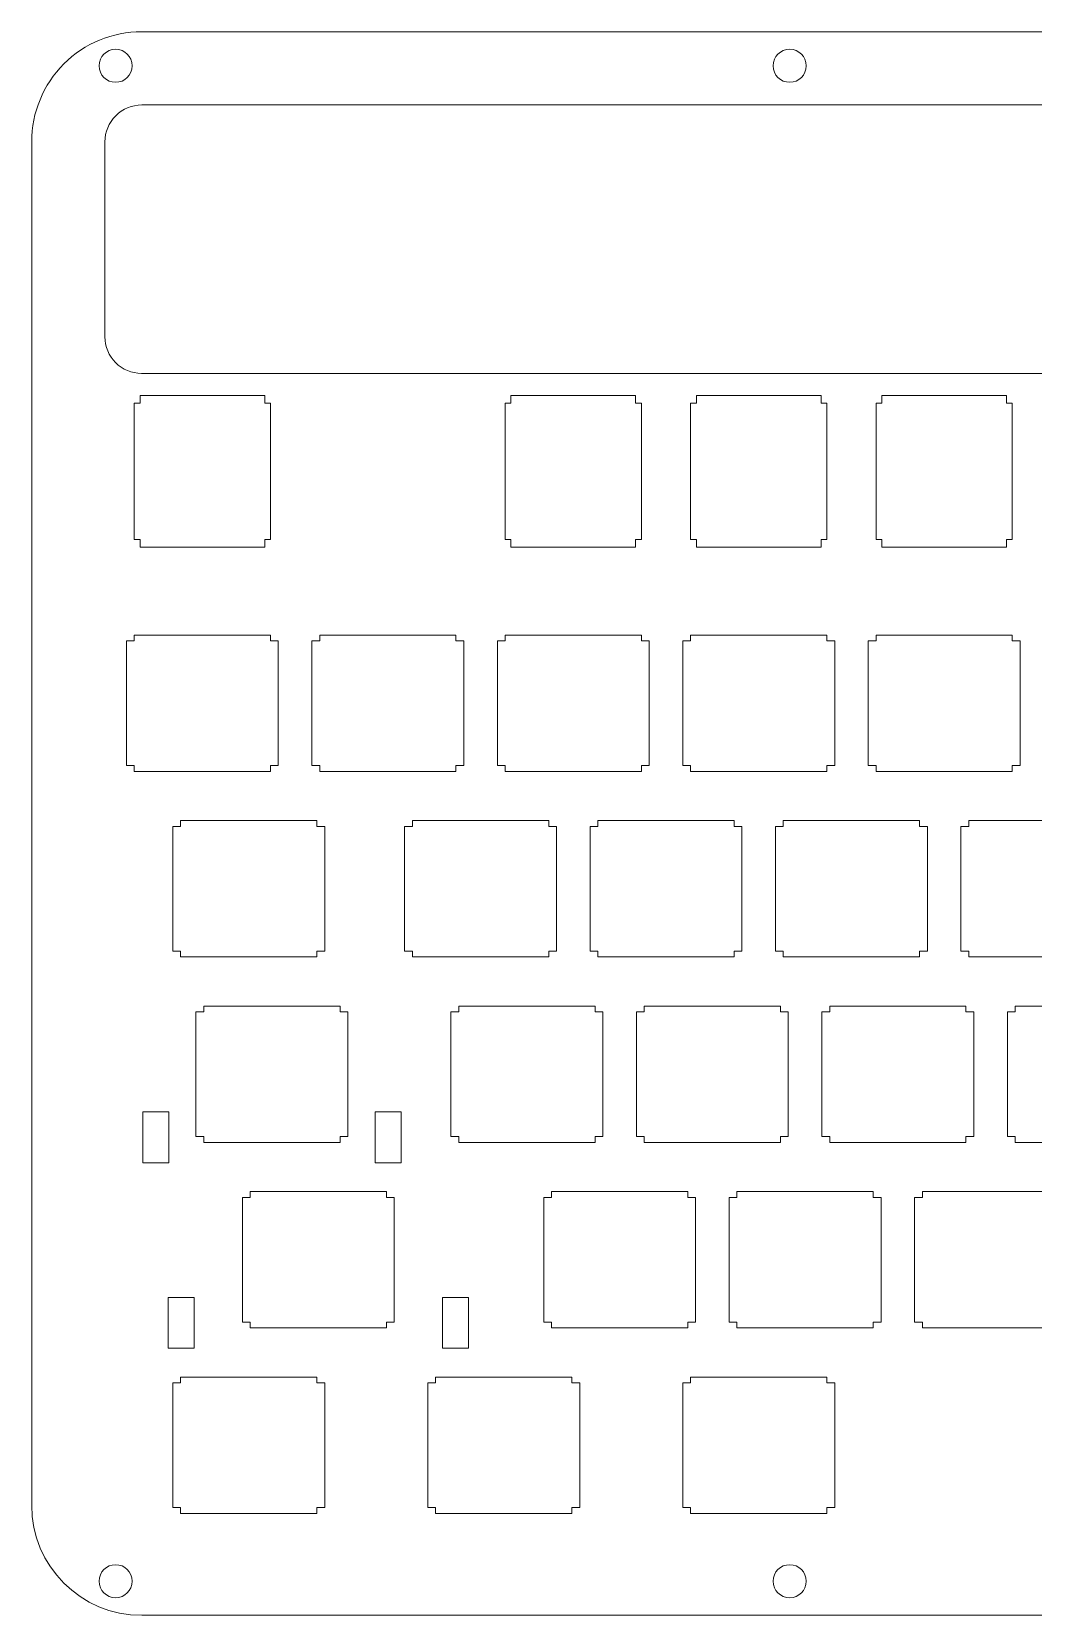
# Model space of a CAD drawing. Header units: millimetres. Extents: x -182 to 182, y -81 to 81.
# Drawn here: x -181.8 to -78.9, y -81.3 to 81.3 of the extents above; entities that cross this region are included whole.
import ezdxf

# ---------------------------------------------------------------- set-up
doc = ezdxf.new("R2010")
doc.units = ezdxf.units.MM
doc.header["$MEASUREMENT"] = 0

msp = doc.modelspace()

# ---------------------------------------------------------------- linework, layer by layer
at = {"lineweight": 9}
for points, knots in [([(-170.5275, 81.3083), (-173.5263, 81.3074), (-176.402, 80.1154), (-178.5218, 77.9943), (-180.6417, 75.8732), (-181.8322, 72.9968), (-181.8313, 69.998)], [0, 0, 0, 0, 0.5, 0.5, 0.5, 1, 1, 1, 1]), ([(-171.5099, 77.8083), (-171.5099, 78.7472), (-172.271, 79.5083), (-173.2099, 79.5083), (-174.1488, 79.5083), (-174.9099, 78.7472), (-174.9099, 77.8083), (-174.9099, 76.8694), (-174.1488, 76.1083), (-173.2099, 76.1083), (-172.271, 76.1083), (-171.5099, 76.8694), (-171.5099, 77.8083)], [0, 0, 0, 0, 0.25, 0.25, 0.25, 0.5, 0.5, 0.5, 0.75, 0.75, 0.75, 1, 1, 1, 1]), ([(-102.2633, 77.8083), (-102.2633, 78.7472), (-103.0244, 79.5083), (-103.9633, 79.5083), (-104.9021, 79.5083), (-105.6633, 78.7472), (-105.6633, 77.8083), (-105.6633, 76.8694), (-104.9022, 76.1083), (-103.9633, 76.1083), (-103.0244, 76.1083), (-102.2633, 76.8694), (-102.2633, 77.8083)], [0, 0, 0, 0, 0.25, 0.25, 0.25, 0.5, 0.5, 0.5, 0.75, 0.75, 0.75, 1, 1, 1, 1]), ([(-170.5277, 73.7833), (-171.5308, 73.7824), (-172.4924, 73.383), (-173.201, 72.6731), (-173.9097, 71.9632), (-174.3073, 71.0009), (-174.3063, 69.9978)], [0, 0, 0, 0, 0.5, 0.5, 0.5, 1, 1, 1, 1]), ([(-174.3063, 49.9741), (-174.3063, 48.9795), (-173.9113, 48.0257), (-173.208, 47.3224), (-172.5047, 46.6192), (-171.5509, 46.2241), (-170.5563, 46.2241)], [0, 0, 0, 0, 0.5, 0.5, 0.5, 1, 1, 1, 1]), ([(-171.5099, -77.8083), (-171.5099, -76.8694), (-172.271, -76.1083), (-173.2099, -76.1083), (-174.1488, -76.1083), (-174.9099, -76.8694), (-174.9099, -77.8083), (-174.9099, -78.7472), (-174.1488, -79.5083), (-173.2099, -79.5083), (-172.271, -79.5083), (-171.5099, -78.7472), (-171.5099, -77.8083)], [0, 0, 0, 0, 0.25, 0.25, 0.25, 0.5, 0.5, 0.5, 0.75, 0.75, 0.75, 1, 1, 1, 1]), ([(-102.2633, -77.8083), (-102.2633, -76.8694), (-103.0244, -76.1083), (-103.9633, -76.1083), (-104.9021, -76.1083), (-105.6633, -76.8694), (-105.6633, -77.8083), (-105.6633, -78.7472), (-104.9022, -79.5083), (-103.9633, -79.5083), (-103.0244, -79.5083), (-102.2633, -78.7472), (-102.2633, -77.8083)], [0, 0, 0, 0, 0.25, 0.25, 0.25, 0.5, 0.5, 0.5, 0.75, 0.75, 0.75, 1, 1, 1, 1])]:
    msp.add_open_spline(points, degree=3, knots=knots, dxfattribs=at)
for points in [[(-170.5275, 81.3083), (-170.5275, 81.3083), (-8.5936, 81.3083), (-8.5936, 81.3083)], [(-8.5936, 73.7833), (-8.5936, 73.7833), (-170.5277, 73.7833), (-170.5277, 73.7833)], [(-181.8313, -70.0044), (-181.8313, -70.0044), (-181.8313, 69.998), (-181.8313, 69.998)], [(-174.3063, 69.9978), (-174.3063, 69.9978), (-174.3063, 49.9741), (-174.3063, 49.9741)], [(-170.5563, 46.2241), (-170.5563, 46.2241), (170.5563, 46.2241), (170.5563, 46.2241)], [(-181.8313, -70.0044), (-181.8296, -76.2466), (-176.7697, -81.3065), (-170.5275, -81.3083)], [(170.5275, -81.3083), (170.5275, -81.3083), (-170.5275, -81.3083), (-170.5275, -81.3083)]]:
    msp.add_open_spline(points, degree=3, dxfattribs=at)
at = {"lineweight": 0}
for points, knots in [([(-170.6937, 43.9623), (-170.6937, 43.9623), (-170.6937, 43.1623), (-170.6937, 43.1623), (-170.6937, 43.1623), (-171.2937, 43.1623), (-171.2937, 43.1623), (-171.2937, 43.1623), (-171.2937, 29.1623), (-171.2937, 29.1623), (-171.2937, 29.1623), (-170.6937, 29.1623), (-170.6937, 29.1623), (-170.6937, 29.1623), (-170.6937, 28.3623), (-170.6937, 28.3623), (-170.6937, 28.3623), (-157.8937, 28.3623), (-157.8937, 28.3623), (-157.8937, 28.3623), (-157.8937, 29.1623), (-157.8937, 29.1623), (-157.8937, 29.1623), (-157.2937, 29.1623), (-157.2937, 29.1623), (-157.2937, 29.1623), (-157.2937, 43.1623), (-157.2937, 43.1623), (-157.2937, 43.1623), (-157.8937, 43.1623), (-157.8937, 43.1623), (-157.8937, 43.1623), (-157.8937, 43.9623), (-157.8937, 43.9623), (-157.8937, 43.9623), (-170.6937, 43.9623), (-170.6937, 43.9623)], [0, 0, 0, 0, 0.08333333, 0.08333333, 0.08333333, 0.16666667, 0.16666667, 0.16666667, 0.25, 0.25, 0.25, 0.33333333, 0.33333333, 0.33333333, 0.41666667, 0.41666667, 0.41666667, 0.5, 0.5, 0.5, 0.58333333, 0.58333333, 0.58333333, 0.66666667, 0.66666667, 0.66666667, 0.75, 0.75, 0.75, 0.83333333, 0.83333333, 0.83333333, 0.91666667, 0.91666667, 0.91666667, 1, 1, 1, 1]), ([(-132.5937, 43.9623), (-132.5937, 43.9623), (-132.5937, 43.1623), (-132.5937, 43.1623), (-132.5937, 43.1623), (-133.1937, 43.1623), (-133.1937, 43.1623), (-133.1937, 43.1623), (-133.1937, 29.1623), (-133.1937, 29.1623), (-133.1937, 29.1623), (-132.5937, 29.1623), (-132.5937, 29.1623), (-132.5937, 29.1623), (-132.5937, 28.3623), (-132.5937, 28.3623), (-132.5937, 28.3623), (-119.7937, 28.3623), (-119.7937, 28.3623), (-119.7937, 28.3623), (-119.7937, 29.1623), (-119.7937, 29.1623), (-119.7937, 29.1623), (-119.1937, 29.1623), (-119.1937, 29.1623), (-119.1937, 29.1623), (-119.1937, 43.1623), (-119.1937, 43.1623), (-119.1937, 43.1623), (-119.7937, 43.1623), (-119.7937, 43.1623), (-119.7937, 43.1623), (-119.7937, 43.9623), (-119.7937, 43.9623), (-119.7937, 43.9623), (-132.5937, 43.9623), (-132.5937, 43.9623)], [0, 0, 0, 0, 0.08333333, 0.08333333, 0.08333333, 0.16666667, 0.16666667, 0.16666667, 0.25, 0.25, 0.25, 0.33333333, 0.33333333, 0.33333333, 0.41666667, 0.41666667, 0.41666667, 0.5, 0.5, 0.5, 0.58333333, 0.58333333, 0.58333333, 0.66666667, 0.66666667, 0.66666667, 0.75, 0.75, 0.75, 0.83333333, 0.83333333, 0.83333333, 0.91666667, 0.91666667, 0.91666667, 1, 1, 1, 1]), ([(-113.5447, 43.9623), (-113.5447, 43.9623), (-113.5447, 43.1623), (-113.5447, 43.1623), (-113.5447, 43.1623), (-114.1437, 43.1623), (-114.1437, 43.1623), (-114.1437, 43.1623), (-114.1437, 29.1623), (-114.1437, 29.1623), (-114.1437, 29.1623), (-113.5447, 29.1623), (-113.5447, 29.1623), (-113.5447, 29.1623), (-113.5447, 28.3623), (-113.5447, 28.3623), (-113.5447, 28.3623), (-100.7437, 28.3623), (-100.7437, 28.3623), (-100.7437, 28.3623), (-100.7437, 29.1623), (-100.7437, 29.1623), (-100.7437, 29.1623), (-100.1437, 29.1623), (-100.1437, 29.1623), (-100.1437, 29.1623), (-100.1437, 43.1623), (-100.1437, 43.1623), (-100.1437, 43.1623), (-100.7437, 43.1623), (-100.7437, 43.1623), (-100.7437, 43.1623), (-100.7437, 43.9623), (-100.7437, 43.9623), (-100.7437, 43.9623), (-113.5447, 43.9623), (-113.5447, 43.9623)], [0, 0, 0, 0, 0.08333333, 0.08333333, 0.08333333, 0.16666667, 0.16666667, 0.16666667, 0.25, 0.25, 0.25, 0.33333333, 0.33333333, 0.33333333, 0.41666667, 0.41666667, 0.41666667, 0.5, 0.5, 0.5, 0.58333333, 0.58333333, 0.58333333, 0.66666667, 0.66666667, 0.66666667, 0.75, 0.75, 0.75, 0.83333333, 0.83333333, 0.83333333, 0.91666667, 0.91666667, 0.91666667, 1, 1, 1, 1]), ([(-94.4947, 43.9623), (-94.4947, 43.9623), (-94.4947, 43.1623), (-94.4947, 43.1623), (-94.4947, 43.1623), (-95.0937, 43.1623), (-95.0937, 43.1623), (-95.0937, 43.1623), (-95.0937, 29.1623), (-95.0937, 29.1623), (-95.0937, 29.1623), (-94.4947, 29.1623), (-94.4947, 29.1623), (-94.4947, 29.1623), (-94.4947, 28.3623), (-94.4947, 28.3623), (-94.4947, 28.3623), (-81.6937, 28.3623), (-81.6937, 28.3623), (-81.6937, 28.3623), (-81.6937, 29.1623), (-81.6937, 29.1623), (-81.6937, 29.1623), (-81.0937, 29.1623), (-81.0937, 29.1623), (-81.0937, 29.1623), (-81.0937, 43.1623), (-81.0937, 43.1623), (-81.0937, 43.1623), (-81.6937, 43.1623), (-81.6937, 43.1623), (-81.6937, 43.1623), (-81.6937, 43.9623), (-81.6937, 43.9623), (-81.6937, 43.9623), (-94.4947, 43.9623), (-94.4947, 43.9623)], [0, 0, 0, 0, 0.08333333, 0.08333333, 0.08333333, 0.16666667, 0.16666667, 0.16666667, 0.25, 0.25, 0.25, 0.33333333, 0.33333333, 0.33333333, 0.41666667, 0.41666667, 0.41666667, 0.5, 0.5, 0.5, 0.58333333, 0.58333333, 0.58333333, 0.66666667, 0.66666667, 0.66666667, 0.75, 0.75, 0.75, 0.83333333, 0.83333333, 0.83333333, 0.91666667, 0.91666667, 0.91666667, 1, 1, 1, 1]), ([(-171.2937, 19.3493), (-171.2937, 19.3493), (-171.2937, 18.7493), (-171.2937, 18.7493), (-171.2937, 18.7493), (-172.0937, 18.7493), (-172.0937, 18.7493), (-172.0937, 18.7493), (-172.0937, 5.9493), (-172.0937, 5.9493), (-172.0937, 5.9493), (-171.2937, 5.9493), (-171.2937, 5.9493), (-171.2937, 5.9493), (-171.2937, 5.3493), (-171.2937, 5.3493), (-171.2937, 5.3493), (-157.2937, 5.3493), (-157.2937, 5.3493), (-157.2937, 5.3493), (-157.2937, 5.9493), (-157.2937, 5.9493), (-157.2937, 5.9493), (-156.4937, 5.9493), (-156.4937, 5.9493), (-156.4937, 5.9493), (-156.4937, 18.7493), (-156.4937, 18.7493), (-156.4937, 18.7493), (-157.2937, 18.7493), (-157.2937, 18.7493), (-157.2937, 18.7493), (-157.2937, 19.3493), (-157.2937, 19.3493), (-157.2937, 19.3493), (-171.2937, 19.3493), (-171.2937, 19.3493)], [0, 0, 0, 0, 0.08333333, 0.08333333, 0.08333333, 0.16666667, 0.16666667, 0.16666667, 0.25, 0.25, 0.25, 0.33333333, 0.33333333, 0.33333333, 0.41666667, 0.41666667, 0.41666667, 0.5, 0.5, 0.5, 0.58333333, 0.58333333, 0.58333333, 0.66666667, 0.66666667, 0.66666667, 0.75, 0.75, 0.75, 0.83333333, 0.83333333, 0.83333333, 0.91666667, 0.91666667, 0.91666667, 1, 1, 1, 1]), ([(-152.2437, 19.3493), (-152.2437, 19.3493), (-152.2437, 18.7493), (-152.2437, 18.7493), (-152.2437, 18.7493), (-153.0437, 18.7493), (-153.0437, 18.7493), (-153.0437, 18.7493), (-153.0437, 5.9493), (-153.0437, 5.9493), (-153.0437, 5.9493), (-152.2437, 5.9493), (-152.2437, 5.9493), (-152.2437, 5.9493), (-152.2437, 5.3493), (-152.2437, 5.3493), (-152.2437, 5.3493), (-138.2437, 5.3493), (-138.2437, 5.3493), (-138.2437, 5.3493), (-138.2437, 5.9493), (-138.2437, 5.9493), (-138.2437, 5.9493), (-137.4437, 5.9493), (-137.4437, 5.9493), (-137.4437, 5.9493), (-137.4437, 18.7493), (-137.4437, 18.7493), (-137.4437, 18.7493), (-138.2437, 18.7493), (-138.2437, 18.7493), (-138.2437, 18.7493), (-138.2437, 19.3493), (-138.2437, 19.3493), (-138.2437, 19.3493), (-152.2437, 19.3493), (-152.2437, 19.3493)], [0, 0, 0, 0, 0.08333333, 0.08333333, 0.08333333, 0.16666667, 0.16666667, 0.16666667, 0.25, 0.25, 0.25, 0.33333333, 0.33333333, 0.33333333, 0.41666667, 0.41666667, 0.41666667, 0.5, 0.5, 0.5, 0.58333333, 0.58333333, 0.58333333, 0.66666667, 0.66666667, 0.66666667, 0.75, 0.75, 0.75, 0.83333333, 0.83333333, 0.83333333, 0.91666667, 0.91666667, 0.91666667, 1, 1, 1, 1]), ([(-133.1937, 19.3493), (-133.1937, 19.3493), (-133.1937, 18.7493), (-133.1937, 18.7493), (-133.1937, 18.7493), (-133.9937, 18.7493), (-133.9937, 18.7493), (-133.9937, 18.7493), (-133.9937, 5.9493), (-133.9937, 5.9493), (-133.9937, 5.9493), (-133.1937, 5.9493), (-133.1937, 5.9493), (-133.1937, 5.9493), (-133.1937, 5.3493), (-133.1937, 5.3493), (-133.1937, 5.3493), (-119.1937, 5.3493), (-119.1937, 5.3493), (-119.1937, 5.3493), (-119.1937, 5.9493), (-119.1937, 5.9493), (-119.1937, 5.9493), (-118.3937, 5.9493), (-118.3937, 5.9493), (-118.3937, 5.9493), (-118.3937, 18.7493), (-118.3937, 18.7493), (-118.3937, 18.7493), (-119.1937, 18.7493), (-119.1937, 18.7493), (-119.1937, 18.7493), (-119.1937, 19.3493), (-119.1937, 19.3493), (-119.1937, 19.3493), (-133.1937, 19.3493), (-133.1937, 19.3493)], [0, 0, 0, 0, 0.08333333, 0.08333333, 0.08333333, 0.16666667, 0.16666667, 0.16666667, 0.25, 0.25, 0.25, 0.33333333, 0.33333333, 0.33333333, 0.41666667, 0.41666667, 0.41666667, 0.5, 0.5, 0.5, 0.58333333, 0.58333333, 0.58333333, 0.66666667, 0.66666667, 0.66666667, 0.75, 0.75, 0.75, 0.83333333, 0.83333333, 0.83333333, 0.91666667, 0.91666667, 0.91666667, 1, 1, 1, 1]), ([(-114.1437, 19.3493), (-114.1437, 19.3493), (-114.1437, 18.7493), (-114.1437, 18.7493), (-114.1437, 18.7493), (-114.9437, 18.7493), (-114.9437, 18.7493), (-114.9437, 18.7493), (-114.9437, 5.9493), (-114.9437, 5.9493), (-114.9437, 5.9493), (-114.1437, 5.9493), (-114.1437, 5.9493), (-114.1437, 5.9493), (-114.1437, 5.3493), (-114.1437, 5.3493), (-114.1437, 5.3493), (-100.1437, 5.3493), (-100.1437, 5.3493), (-100.1437, 5.3493), (-100.1437, 5.9493), (-100.1437, 5.9493), (-100.1437, 5.9493), (-99.3437, 5.9493), (-99.3437, 5.9493), (-99.3437, 5.9493), (-99.3437, 18.7493), (-99.3437, 18.7493), (-99.3437, 18.7493), (-100.1437, 18.7493), (-100.1437, 18.7493), (-100.1437, 18.7493), (-100.1437, 19.3493), (-100.1437, 19.3493), (-100.1437, 19.3493), (-114.1437, 19.3493), (-114.1437, 19.3493)], [0, 0, 0, 0, 0.08333333, 0.08333333, 0.08333333, 0.16666667, 0.16666667, 0.16666667, 0.25, 0.25, 0.25, 0.33333333, 0.33333333, 0.33333333, 0.41666667, 0.41666667, 0.41666667, 0.5, 0.5, 0.5, 0.58333333, 0.58333333, 0.58333333, 0.66666667, 0.66666667, 0.66666667, 0.75, 0.75, 0.75, 0.83333333, 0.83333333, 0.83333333, 0.91666667, 0.91666667, 0.91666667, 1, 1, 1, 1]), ([(-95.0937, 19.3493), (-95.0937, 19.3493), (-95.0937, 18.7493), (-95.0937, 18.7493), (-95.0937, 18.7493), (-95.8937, 18.7493), (-95.8937, 18.7493), (-95.8937, 18.7493), (-95.8937, 5.9493), (-95.8937, 5.9493), (-95.8937, 5.9493), (-95.0937, 5.9493), (-95.0937, 5.9493), (-95.0937, 5.9493), (-95.0937, 5.3493), (-95.0937, 5.3493), (-95.0937, 5.3493), (-81.0937, 5.3493), (-81.0937, 5.3493), (-81.0937, 5.3493), (-81.0937, 5.9493), (-81.0937, 5.9493), (-81.0937, 5.9493), (-80.2947, 5.9493), (-80.2947, 5.9493), (-80.2947, 5.9493), (-80.2947, 18.7493), (-80.2947, 18.7493), (-80.2947, 18.7493), (-81.0937, 18.7493), (-81.0937, 18.7493), (-81.0937, 18.7493), (-81.0937, 19.3493), (-81.0937, 19.3493), (-81.0937, 19.3493), (-95.0937, 19.3493), (-95.0937, 19.3493)], [0, 0, 0, 0, 0.08333333, 0.08333333, 0.08333333, 0.16666667, 0.16666667, 0.16666667, 0.25, 0.25, 0.25, 0.33333333, 0.33333333, 0.33333333, 0.41666667, 0.41666667, 0.41666667, 0.5, 0.5, 0.5, 0.58333333, 0.58333333, 0.58333333, 0.66666667, 0.66666667, 0.66666667, 0.75, 0.75, 0.75, 0.83333333, 0.83333333, 0.83333333, 0.91666667, 0.91666667, 0.91666667, 1, 1, 1, 1]), ([(-166.5317, 0.2993), (-166.5317, 0.2993), (-166.5317, -0.3007), (-166.5317, -0.3007), (-166.5317, -0.3007), (-167.3317, -0.3007), (-167.3317, -0.3007), (-167.3317, -0.3007), (-167.3317, -13.1007), (-167.3317, -13.1007), (-167.3317, -13.1007), (-166.5317, -13.1007), (-166.5317, -13.1007), (-166.5317, -13.1007), (-166.5317, -13.7007), (-166.5317, -13.7007), (-166.5317, -13.7007), (-152.5317, -13.7007), (-152.5317, -13.7007), (-152.5317, -13.7007), (-152.5317, -13.1007), (-152.5317, -13.1007), (-152.5317, -13.1007), (-151.7317, -13.1007), (-151.7317, -13.1007), (-151.7317, -13.1007), (-151.7317, -0.3007), (-151.7317, -0.3007), (-151.7317, -0.3007), (-152.5317, -0.3007), (-152.5317, -0.3007), (-152.5317, -0.3007), (-152.5317, 0.2993), (-152.5317, 0.2993), (-152.5317, 0.2993), (-166.5317, 0.2993), (-166.5317, 0.2993)], [0, 0, 0, 0, 0.08333333, 0.08333333, 0.08333333, 0.16666667, 0.16666667, 0.16666667, 0.25, 0.25, 0.25, 0.33333333, 0.33333333, 0.33333333, 0.41666667, 0.41666667, 0.41666667, 0.5, 0.5, 0.5, 0.58333333, 0.58333333, 0.58333333, 0.66666667, 0.66666667, 0.66666667, 0.75, 0.75, 0.75, 0.83333333, 0.83333333, 0.83333333, 0.91666667, 0.91666667, 0.91666667, 1, 1, 1, 1]), ([(-142.7187, 0.2993), (-142.7187, 0.2993), (-142.7187, -0.3007), (-142.7187, -0.3007), (-142.7187, -0.3007), (-143.5187, -0.3007), (-143.5187, -0.3007), (-143.5187, -0.3007), (-143.5187, -13.1007), (-143.5187, -13.1007), (-143.5187, -13.1007), (-142.7187, -13.1007), (-142.7187, -13.1007), (-142.7187, -13.1007), (-142.7187, -13.7007), (-142.7187, -13.7007), (-142.7187, -13.7007), (-128.7187, -13.7007), (-128.7187, -13.7007), (-128.7187, -13.7007), (-128.7187, -13.1007), (-128.7187, -13.1007), (-128.7187, -13.1007), (-127.9187, -13.1007), (-127.9187, -13.1007), (-127.9187, -13.1007), (-127.9187, -0.3007), (-127.9187, -0.3007), (-127.9187, -0.3007), (-128.7187, -0.3007), (-128.7187, -0.3007), (-128.7187, -0.3007), (-128.7187, 0.2993), (-128.7187, 0.2993), (-128.7187, 0.2993), (-142.7187, 0.2993), (-142.7187, 0.2993)], [0, 0, 0, 0, 0.08333333, 0.08333333, 0.08333333, 0.16666667, 0.16666667, 0.16666667, 0.25, 0.25, 0.25, 0.33333333, 0.33333333, 0.33333333, 0.41666667, 0.41666667, 0.41666667, 0.5, 0.5, 0.5, 0.58333333, 0.58333333, 0.58333333, 0.66666667, 0.66666667, 0.66666667, 0.75, 0.75, 0.75, 0.83333333, 0.83333333, 0.83333333, 0.91666667, 0.91666667, 0.91666667, 1, 1, 1, 1]), ([(-123.6687, 0.2993), (-123.6687, 0.2993), (-123.6687, -0.3007), (-123.6687, -0.3007), (-123.6687, -0.3007), (-124.4687, -0.3007), (-124.4687, -0.3007), (-124.4687, -0.3007), (-124.4687, -13.1007), (-124.4687, -13.1007), (-124.4687, -13.1007), (-123.6687, -13.1007), (-123.6687, -13.1007), (-123.6687, -13.1007), (-123.6687, -13.7007), (-123.6687, -13.7007), (-123.6687, -13.7007), (-109.6687, -13.7007), (-109.6687, -13.7007), (-109.6687, -13.7007), (-109.6687, -13.1007), (-109.6687, -13.1007), (-109.6687, -13.1007), (-108.8687, -13.1007), (-108.8687, -13.1007), (-108.8687, -13.1007), (-108.8687, -0.3007), (-108.8687, -0.3007), (-108.8687, -0.3007), (-109.6687, -0.3007), (-109.6687, -0.3007), (-109.6687, -0.3007), (-109.6687, 0.2993), (-109.6687, 0.2993), (-109.6687, 0.2993), (-123.6687, 0.2993), (-123.6687, 0.2993)], [0, 0, 0, 0, 0.08333333, 0.08333333, 0.08333333, 0.16666667, 0.16666667, 0.16666667, 0.25, 0.25, 0.25, 0.33333333, 0.33333333, 0.33333333, 0.41666667, 0.41666667, 0.41666667, 0.5, 0.5, 0.5, 0.58333333, 0.58333333, 0.58333333, 0.66666667, 0.66666667, 0.66666667, 0.75, 0.75, 0.75, 0.83333333, 0.83333333, 0.83333333, 0.91666667, 0.91666667, 0.91666667, 1, 1, 1, 1]), ([(-104.6187, 0.2993), (-104.6187, 0.2993), (-104.6187, -0.3007), (-104.6187, -0.3007), (-104.6187, -0.3007), (-105.4187, -0.3007), (-105.4187, -0.3007), (-105.4187, -0.3007), (-105.4187, -13.1007), (-105.4187, -13.1007), (-105.4187, -13.1007), (-104.6187, -13.1007), (-104.6187, -13.1007), (-104.6187, -13.1007), (-104.6187, -13.7007), (-104.6187, -13.7007), (-104.6187, -13.7007), (-90.6187, -13.7007), (-90.6187, -13.7007), (-90.6187, -13.7007), (-90.6187, -13.1007), (-90.6187, -13.1007), (-90.6187, -13.1007), (-89.8187, -13.1007), (-89.8187, -13.1007), (-89.8187, -13.1007), (-89.8187, -0.3007), (-89.8187, -0.3007), (-89.8187, -0.3007), (-90.6187, -0.3007), (-90.6187, -0.3007), (-90.6187, -0.3007), (-90.6187, 0.2993), (-90.6187, 0.2993), (-90.6187, 0.2993), (-104.6187, 0.2993), (-104.6187, 0.2993)], [0, 0, 0, 0, 0.08333333, 0.08333333, 0.08333333, 0.16666667, 0.16666667, 0.16666667, 0.25, 0.25, 0.25, 0.33333333, 0.33333333, 0.33333333, 0.41666667, 0.41666667, 0.41666667, 0.5, 0.5, 0.5, 0.58333333, 0.58333333, 0.58333333, 0.66666667, 0.66666667, 0.66666667, 0.75, 0.75, 0.75, 0.83333333, 0.83333333, 0.83333333, 0.91666667, 0.91666667, 0.91666667, 1, 1, 1, 1]), ([(-85.5687, 0.2993), (-85.5687, 0.2993), (-85.5687, -0.3007), (-85.5687, -0.3007), (-85.5687, -0.3007), (-86.3687, -0.3007), (-86.3687, -0.3007), (-86.3687, -0.3007), (-86.3687, -13.1007), (-86.3687, -13.1007), (-86.3687, -13.1007), (-85.5687, -13.1007), (-85.5687, -13.1007), (-85.5687, -13.1007), (-85.5687, -13.7007), (-85.5687, -13.7007), (-85.5687, -13.7007), (-71.5687, -13.7007), (-71.5687, -13.7007), (-71.5687, -13.7007), (-71.5687, -13.1007), (-71.5687, -13.1007), (-71.5687, -13.1007), (-70.7687, -13.1007), (-70.7687, -13.1007), (-70.7687, -13.1007), (-70.7687, -0.3007), (-70.7687, -0.3007), (-70.7687, -0.3007), (-71.5687, -0.3007), (-71.5687, -0.3007), (-71.5687, -0.3007), (-71.5687, 0.2993), (-71.5687, 0.2993), (-71.5687, 0.2993), (-85.5687, 0.2993), (-85.5687, 0.2993)], [0, 0, 0, 0, 0.08333333, 0.08333333, 0.08333333, 0.16666667, 0.16666667, 0.16666667, 0.25, 0.25, 0.25, 0.33333333, 0.33333333, 0.33333333, 0.41666667, 0.41666667, 0.41666667, 0.5, 0.5, 0.5, 0.58333333, 0.58333333, 0.58333333, 0.66666667, 0.66666667, 0.66666667, 0.75, 0.75, 0.75, 0.83333333, 0.83333333, 0.83333333, 0.91666667, 0.91666667, 0.91666667, 1, 1, 1, 1]), ([(-164.1507, -18.7507), (-164.1507, -18.7507), (-164.1507, -19.3507), (-164.1507, -19.3507), (-164.1507, -19.3507), (-164.9507, -19.3507), (-164.9507, -19.3507), (-164.9507, -19.3507), (-164.9507, -32.1507), (-164.9507, -32.1507), (-164.9507, -32.1507), (-164.1507, -32.1507), (-164.1507, -32.1507), (-164.1507, -32.1507), (-164.1507, -32.7507), (-164.1507, -32.7507), (-164.1507, -32.7507), (-150.1507, -32.7507), (-150.1507, -32.7507), (-150.1507, -32.7507), (-150.1507, -32.1507), (-150.1507, -32.1507), (-150.1507, -32.1507), (-149.3507, -32.1507), (-149.3507, -32.1507), (-149.3507, -32.1507), (-149.3507, -19.3507), (-149.3507, -19.3507), (-149.3507, -19.3507), (-150.1507, -19.3507), (-150.1507, -19.3507), (-150.1507, -19.3507), (-150.1507, -18.7507), (-150.1507, -18.7507), (-150.1507, -18.7507), (-164.1507, -18.7507), (-164.1507, -18.7507)], [0, 0, 0, 0, 0.08333333, 0.08333333, 0.08333333, 0.16666667, 0.16666667, 0.16666667, 0.25, 0.25, 0.25, 0.33333333, 0.33333333, 0.33333333, 0.41666667, 0.41666667, 0.41666667, 0.5, 0.5, 0.5, 0.58333333, 0.58333333, 0.58333333, 0.66666667, 0.66666667, 0.66666667, 0.75, 0.75, 0.75, 0.83333333, 0.83333333, 0.83333333, 0.91666667, 0.91666667, 0.91666667, 1, 1, 1, 1]), ([(-137.9567, -18.7507), (-137.9567, -18.7507), (-137.9567, -19.3507), (-137.9567, -19.3507), (-137.9567, -19.3507), (-138.7567, -19.3507), (-138.7567, -19.3507), (-138.7567, -19.3507), (-138.7567, -32.1507), (-138.7567, -32.1507), (-138.7567, -32.1507), (-137.9567, -32.1507), (-137.9567, -32.1507), (-137.9567, -32.1507), (-137.9567, -32.7507), (-137.9567, -32.7507), (-137.9567, -32.7507), (-123.9567, -32.7507), (-123.9567, -32.7507), (-123.9567, -32.7507), (-123.9567, -32.1507), (-123.9567, -32.1507), (-123.9567, -32.1507), (-123.1567, -32.1507), (-123.1567, -32.1507), (-123.1567, -32.1507), (-123.1567, -19.3507), (-123.1567, -19.3507), (-123.1567, -19.3507), (-123.9567, -19.3507), (-123.9567, -19.3507), (-123.9567, -19.3507), (-123.9567, -18.7507), (-123.9567, -18.7507), (-123.9567, -18.7507), (-137.9567, -18.7507), (-137.9567, -18.7507)], [0, 0, 0, 0, 0.08333333, 0.08333333, 0.08333333, 0.16666667, 0.16666667, 0.16666667, 0.25, 0.25, 0.25, 0.33333333, 0.33333333, 0.33333333, 0.41666667, 0.41666667, 0.41666667, 0.5, 0.5, 0.5, 0.58333333, 0.58333333, 0.58333333, 0.66666667, 0.66666667, 0.66666667, 0.75, 0.75, 0.75, 0.83333333, 0.83333333, 0.83333333, 0.91666667, 0.91666667, 0.91666667, 1, 1, 1, 1]), ([(-118.9067, -18.7507), (-118.9067, -18.7507), (-118.9067, -19.3507), (-118.9067, -19.3507), (-118.9067, -19.3507), (-119.7067, -19.3507), (-119.7067, -19.3507), (-119.7067, -19.3507), (-119.7067, -32.1507), (-119.7067, -32.1507), (-119.7067, -32.1507), (-118.9067, -32.1507), (-118.9067, -32.1507), (-118.9067, -32.1507), (-118.9067, -32.7507), (-118.9067, -32.7507), (-118.9067, -32.7507), (-104.9067, -32.7507), (-104.9067, -32.7507), (-104.9067, -32.7507), (-104.9067, -32.1507), (-104.9067, -32.1507), (-104.9067, -32.1507), (-104.1067, -32.1507), (-104.1067, -32.1507), (-104.1067, -32.1507), (-104.1067, -19.3507), (-104.1067, -19.3507), (-104.1067, -19.3507), (-104.9067, -19.3507), (-104.9067, -19.3507), (-104.9067, -19.3507), (-104.9067, -18.7507), (-104.9067, -18.7507), (-104.9067, -18.7507), (-118.9067, -18.7507), (-118.9067, -18.7507)], [0, 0, 0, 0, 0.08333333, 0.08333333, 0.08333333, 0.16666667, 0.16666667, 0.16666667, 0.25, 0.25, 0.25, 0.33333333, 0.33333333, 0.33333333, 0.41666667, 0.41666667, 0.41666667, 0.5, 0.5, 0.5, 0.58333333, 0.58333333, 0.58333333, 0.66666667, 0.66666667, 0.66666667, 0.75, 0.75, 0.75, 0.83333333, 0.83333333, 0.83333333, 0.91666667, 0.91666667, 0.91666667, 1, 1, 1, 1]), ([(-99.8567, -18.7507), (-99.8567, -18.7507), (-99.8567, -19.3507), (-99.8567, -19.3507), (-99.8567, -19.3507), (-100.6567, -19.3507), (-100.6567, -19.3507), (-100.6567, -19.3507), (-100.6567, -32.1507), (-100.6567, -32.1507), (-100.6567, -32.1507), (-99.8567, -32.1507), (-99.8567, -32.1507), (-99.8567, -32.1507), (-99.8567, -32.7507), (-99.8567, -32.7507), (-99.8567, -32.7507), (-85.8567, -32.7507), (-85.8567, -32.7507), (-85.8567, -32.7507), (-85.8567, -32.1507), (-85.8567, -32.1507), (-85.8567, -32.1507), (-85.0567, -32.1507), (-85.0567, -32.1507), (-85.0567, -32.1507), (-85.0567, -19.3507), (-85.0567, -19.3507), (-85.0567, -19.3507), (-85.8567, -19.3507), (-85.8567, -19.3507), (-85.8567, -19.3507), (-85.8567, -18.7507), (-85.8567, -18.7507), (-85.8567, -18.7507), (-99.8567, -18.7507), (-99.8567, -18.7507)], [0, 0, 0, 0, 0.08333333, 0.08333333, 0.08333333, 0.16666667, 0.16666667, 0.16666667, 0.25, 0.25, 0.25, 0.33333333, 0.33333333, 0.33333333, 0.41666667, 0.41666667, 0.41666667, 0.5, 0.5, 0.5, 0.58333333, 0.58333333, 0.58333333, 0.66666667, 0.66666667, 0.66666667, 0.75, 0.75, 0.75, 0.83333333, 0.83333333, 0.83333333, 0.91666667, 0.91666667, 0.91666667, 1, 1, 1, 1]), ([(-80.8067, -18.7507), (-80.8067, -18.7507), (-80.8067, -19.3507), (-80.8067, -19.3507), (-80.8067, -19.3507), (-81.6067, -19.3507), (-81.6067, -19.3507), (-81.6067, -19.3507), (-81.6067, -32.1507), (-81.6067, -32.1507), (-81.6067, -32.1507), (-80.8067, -32.1507), (-80.8067, -32.1507), (-80.8067, -32.1507), (-80.8067, -32.7507), (-80.8067, -32.7507), (-80.8067, -32.7507), (-66.8067, -32.7507), (-66.8067, -32.7507), (-66.8067, -32.7507), (-66.8067, -32.1507), (-66.8067, -32.1507), (-66.8067, -32.1507), (-66.0067, -32.1507), (-66.0067, -32.1507), (-66.0067, -32.1507), (-66.0067, -19.3507), (-66.0067, -19.3507), (-66.0067, -19.3507), (-66.8067, -19.3507), (-66.8067, -19.3507), (-66.8067, -19.3507), (-66.8067, -18.7507), (-66.8067, -18.7507), (-66.8067, -18.7507), (-80.8067, -18.7507), (-80.8067, -18.7507)], [0, 0, 0, 0, 0.08333333, 0.08333333, 0.08333333, 0.16666667, 0.16666667, 0.16666667, 0.25, 0.25, 0.25, 0.33333333, 0.33333333, 0.33333333, 0.41666667, 0.41666667, 0.41666667, 0.5, 0.5, 0.5, 0.58333333, 0.58333333, 0.58333333, 0.66666667, 0.66666667, 0.66666667, 0.75, 0.75, 0.75, 0.83333333, 0.83333333, 0.83333333, 0.91666667, 0.91666667, 0.91666667, 1, 1, 1, 1]), ([(-170.4217, -29.6237), (-170.4217, -29.6237), (-170.4217, -34.8307), (-170.4217, -34.8307), (-170.4217, -34.8307), (-167.7557, -34.8307), (-167.7557, -34.8307), (-167.7557, -34.8307), (-167.7557, -29.6237), (-167.7557, -29.6237), (-167.7557, -29.6237), (-170.4217, -29.6237), (-170.4217, -29.6237)], [0, 0, 0, 0, 0.25, 0.25, 0.25, 0.5, 0.5, 0.5, 0.75, 0.75, 0.75, 1, 1, 1, 1]), ([(-146.5457, -29.6237), (-146.5457, -29.6237), (-146.5457, -34.8307), (-146.5457, -34.8307), (-146.5457, -34.8307), (-143.8797, -34.8307), (-143.8797, -34.8307), (-143.8797, -34.8307), (-143.8797, -29.6237), (-143.8797, -29.6237), (-143.8797, -29.6237), (-146.5457, -29.6237), (-146.5457, -29.6237)], [0, 0, 0, 0, 0.25, 0.25, 0.25, 0.5, 0.5, 0.5, 0.75, 0.75, 0.75, 1, 1, 1, 1]), ([(-159.3877, -37.8007), (-159.3877, -37.8007), (-159.3877, -38.4007), (-159.3877, -38.4007), (-159.3877, -38.4007), (-160.1877, -38.4007), (-160.1877, -38.4007), (-160.1877, -38.4007), (-160.1877, -51.2007), (-160.1877, -51.2007), (-160.1877, -51.2007), (-159.3877, -51.2007), (-159.3877, -51.2007), (-159.3877, -51.2007), (-159.3877, -51.8007), (-159.3877, -51.8007), (-159.3877, -51.8007), (-145.3877, -51.8007), (-145.3877, -51.8007), (-145.3877, -51.8007), (-145.3877, -51.2007), (-145.3877, -51.2007), (-145.3877, -51.2007), (-144.5877, -51.2007), (-144.5877, -51.2007), (-144.5877, -51.2007), (-144.5877, -38.4007), (-144.5877, -38.4007), (-144.5877, -38.4007), (-145.3877, -38.4007), (-145.3877, -38.4007), (-145.3877, -38.4007), (-145.3877, -37.8007), (-145.3877, -37.8007), (-145.3877, -37.8007), (-159.3877, -37.8007), (-159.3877, -37.8007)], [0, 0, 0, 0, 0.08333333, 0.08333333, 0.08333333, 0.16666667, 0.16666667, 0.16666667, 0.25, 0.25, 0.25, 0.33333333, 0.33333333, 0.33333333, 0.41666667, 0.41666667, 0.41666667, 0.5, 0.5, 0.5, 0.58333333, 0.58333333, 0.58333333, 0.66666667, 0.66666667, 0.66666667, 0.75, 0.75, 0.75, 0.83333333, 0.83333333, 0.83333333, 0.91666667, 0.91666667, 0.91666667, 1, 1, 1, 1]), ([(-128.4317, -37.8007), (-128.4317, -37.8007), (-128.4317, -38.4007), (-128.4317, -38.4007), (-128.4317, -38.4007), (-129.2317, -38.4007), (-129.2317, -38.4007), (-129.2317, -38.4007), (-129.2317, -51.2007), (-129.2317, -51.2007), (-129.2317, -51.2007), (-128.4317, -51.2007), (-128.4317, -51.2007), (-128.4317, -51.2007), (-128.4317, -51.8007), (-128.4317, -51.8007), (-128.4317, -51.8007), (-114.4317, -51.8007), (-114.4317, -51.8007), (-114.4317, -51.8007), (-114.4317, -51.2007), (-114.4317, -51.2007), (-114.4317, -51.2007), (-113.6317, -51.2007), (-113.6317, -51.2007), (-113.6317, -51.2007), (-113.6317, -38.4007), (-113.6317, -38.4007), (-113.6317, -38.4007), (-114.4317, -38.4007), (-114.4317, -38.4007), (-114.4317, -38.4007), (-114.4317, -37.8007), (-114.4317, -37.8007), (-114.4317, -37.8007), (-128.4317, -37.8007), (-128.4317, -37.8007)], [0, 0, 0, 0, 0.08333333, 0.08333333, 0.08333333, 0.16666667, 0.16666667, 0.16666667, 0.25, 0.25, 0.25, 0.33333333, 0.33333333, 0.33333333, 0.41666667, 0.41666667, 0.41666667, 0.5, 0.5, 0.5, 0.58333333, 0.58333333, 0.58333333, 0.66666667, 0.66666667, 0.66666667, 0.75, 0.75, 0.75, 0.83333333, 0.83333333, 0.83333333, 0.91666667, 0.91666667, 0.91666667, 1, 1, 1, 1]), ([(-109.3817, -37.8007), (-109.3817, -37.8007), (-109.3817, -38.4007), (-109.3817, -38.4007), (-109.3817, -38.4007), (-110.1817, -38.4007), (-110.1817, -38.4007), (-110.1817, -38.4007), (-110.1817, -51.2007), (-110.1817, -51.2007), (-110.1817, -51.2007), (-109.3817, -51.2007), (-109.3817, -51.2007), (-109.3817, -51.2007), (-109.3817, -51.8007), (-109.3817, -51.8007), (-109.3817, -51.8007), (-95.3817, -51.8007), (-95.3817, -51.8007), (-95.3817, -51.8007), (-95.3817, -51.2007), (-95.3817, -51.2007), (-95.3817, -51.2007), (-94.5817, -51.2007), (-94.5817, -51.2007), (-94.5817, -51.2007), (-94.5817, -38.4007), (-94.5817, -38.4007), (-94.5817, -38.4007), (-95.3817, -38.4007), (-95.3817, -38.4007), (-95.3817, -38.4007), (-95.3817, -37.8007), (-95.3817, -37.8007), (-95.3817, -37.8007), (-109.3817, -37.8007), (-109.3817, -37.8007)], [0, 0, 0, 0, 0.08333333, 0.08333333, 0.08333333, 0.16666667, 0.16666667, 0.16666667, 0.25, 0.25, 0.25, 0.33333333, 0.33333333, 0.33333333, 0.41666667, 0.41666667, 0.41666667, 0.5, 0.5, 0.5, 0.58333333, 0.58333333, 0.58333333, 0.66666667, 0.66666667, 0.66666667, 0.75, 0.75, 0.75, 0.83333333, 0.83333333, 0.83333333, 0.91666667, 0.91666667, 0.91666667, 1, 1, 1, 1]), ([(-90.3317, -37.8007), (-90.3317, -37.8007), (-90.3317, -38.4007), (-90.3317, -38.4007), (-90.3317, -38.4007), (-91.1317, -38.4007), (-91.1317, -38.4007), (-91.1317, -38.4007), (-91.1317, -51.2007), (-91.1317, -51.2007), (-91.1317, -51.2007), (-90.3317, -51.2007), (-90.3317, -51.2007), (-90.3317, -51.2007), (-90.3317, -51.8007), (-90.3317, -51.8007), (-90.3317, -51.8007), (-76.3317, -51.8007), (-76.3317, -51.8007), (-76.3317, -51.8007), (-76.3317, -51.2007), (-76.3317, -51.2007), (-76.3317, -51.2007), (-75.5317, -51.2007), (-75.5317, -51.2007), (-75.5317, -51.2007), (-75.5317, -38.4007), (-75.5317, -38.4007), (-75.5317, -38.4007), (-76.3317, -38.4007), (-76.3317, -38.4007), (-76.3317, -38.4007), (-76.3317, -37.8007), (-76.3317, -37.8007), (-76.3317, -37.8007), (-90.3317, -37.8007), (-90.3317, -37.8007)], [0, 0, 0, 0, 0.08333333, 0.08333333, 0.08333333, 0.16666667, 0.16666667, 0.16666667, 0.25, 0.25, 0.25, 0.33333333, 0.33333333, 0.33333333, 0.41666667, 0.41666667, 0.41666667, 0.5, 0.5, 0.5, 0.58333333, 0.58333333, 0.58333333, 0.66666667, 0.66666667, 0.66666667, 0.75, 0.75, 0.75, 0.83333333, 0.83333333, 0.83333333, 0.91666667, 0.91666667, 0.91666667, 1, 1, 1, 1]), ([(-167.8167, -48.6737), (-167.8167, -48.6737), (-167.8167, -53.8807), (-167.8167, -53.8807), (-167.8167, -53.8807), (-165.1507, -53.8807), (-165.1507, -53.8807), (-165.1507, -53.8807), (-165.1507, -48.6737), (-165.1507, -48.6737), (-165.1507, -48.6737), (-167.8167, -48.6737), (-167.8167, -48.6737)], [0, 0, 0, 0, 0.25, 0.25, 0.25, 0.5, 0.5, 0.5, 0.75, 0.75, 0.75, 1, 1, 1, 1]), ([(-139.6247, -48.6737), (-139.6247, -48.6737), (-139.6247, -53.8807), (-139.6247, -53.8807), (-139.6247, -53.8807), (-136.9587, -53.8807), (-136.9587, -53.8807), (-136.9587, -53.8807), (-136.9587, -48.6737), (-136.9587, -48.6737), (-136.9587, -48.6737), (-139.6247, -48.6737), (-139.6247, -48.6737)], [0, 0, 0, 0, 0.25, 0.25, 0.25, 0.5, 0.5, 0.5, 0.75, 0.75, 0.75, 1, 1, 1, 1]), ([(-166.5317, -56.8507), (-166.5317, -56.8507), (-166.5317, -57.4497), (-166.5317, -57.4497), (-166.5317, -57.4497), (-167.3317, -57.4497), (-167.3317, -57.4497), (-167.3317, -57.4497), (-167.3317, -70.2507), (-167.3317, -70.2507), (-167.3317, -70.2507), (-166.5317, -70.2507), (-166.5317, -70.2507), (-166.5317, -70.2507), (-166.5317, -70.8507), (-166.5317, -70.8507), (-166.5317, -70.8507), (-152.5317, -70.8507), (-152.5317, -70.8507), (-152.5317, -70.8507), (-152.5317, -70.2507), (-152.5317, -70.2507), (-152.5317, -70.2507), (-151.7317, -70.2507), (-151.7317, -70.2507), (-151.7317, -70.2507), (-151.7317, -57.4497), (-151.7317, -57.4497), (-151.7317, -57.4497), (-152.5317, -57.4497), (-152.5317, -57.4497), (-152.5317, -57.4497), (-152.5317, -56.8507), (-152.5317, -56.8507), (-152.5317, -56.8507), (-166.5317, -56.8507), (-166.5317, -56.8507)], [0, 0, 0, 0, 0.08333333, 0.08333333, 0.08333333, 0.16666667, 0.16666667, 0.16666667, 0.25, 0.25, 0.25, 0.33333333, 0.33333333, 0.33333333, 0.41666667, 0.41666667, 0.41666667, 0.5, 0.5, 0.5, 0.58333333, 0.58333333, 0.58333333, 0.66666667, 0.66666667, 0.66666667, 0.75, 0.75, 0.75, 0.83333333, 0.83333333, 0.83333333, 0.91666667, 0.91666667, 0.91666667, 1, 1, 1, 1]), ([(-140.3377, -56.8507), (-140.3377, -56.8507), (-140.3377, -57.4497), (-140.3377, -57.4497), (-140.3377, -57.4497), (-141.1377, -57.4497), (-141.1377, -57.4497), (-141.1377, -57.4497), (-141.1377, -70.2507), (-141.1377, -70.2507), (-141.1377, -70.2507), (-140.3377, -70.2507), (-140.3377, -70.2507), (-140.3377, -70.2507), (-140.3377, -70.8507), (-140.3377, -70.8507), (-140.3377, -70.8507), (-126.3377, -70.8507), (-126.3377, -70.8507), (-126.3377, -70.8507), (-126.3377, -70.2507), (-126.3377, -70.2507), (-126.3377, -70.2507), (-125.5377, -70.2507), (-125.5377, -70.2507), (-125.5377, -70.2507), (-125.5377, -57.4497), (-125.5377, -57.4497), (-125.5377, -57.4497), (-126.3377, -57.4497), (-126.3377, -57.4497), (-126.3377, -57.4497), (-126.3377, -56.8507), (-126.3377, -56.8507), (-126.3377, -56.8507), (-140.3377, -56.8507), (-140.3377, -56.8507)], [0, 0, 0, 0, 0.08333333, 0.08333333, 0.08333333, 0.16666667, 0.16666667, 0.16666667, 0.25, 0.25, 0.25, 0.33333333, 0.33333333, 0.33333333, 0.41666667, 0.41666667, 0.41666667, 0.5, 0.5, 0.5, 0.58333333, 0.58333333, 0.58333333, 0.66666667, 0.66666667, 0.66666667, 0.75, 0.75, 0.75, 0.83333333, 0.83333333, 0.83333333, 0.91666667, 0.91666667, 0.91666667, 1, 1, 1, 1]), ([(-114.1437, -56.8507), (-114.1437, -56.8507), (-114.1437, -57.4497), (-114.1437, -57.4497), (-114.1437, -57.4497), (-114.9437, -57.4497), (-114.9437, -57.4497), (-114.9437, -57.4497), (-114.9437, -70.2507), (-114.9437, -70.2507), (-114.9437, -70.2507), (-114.1437, -70.2507), (-114.1437, -70.2507), (-114.1437, -70.2507), (-114.1437, -70.8507), (-114.1437, -70.8507), (-114.1437, -70.8507), (-100.1437, -70.8507), (-100.1437, -70.8507), (-100.1437, -70.8507), (-100.1437, -70.2507), (-100.1437, -70.2507), (-100.1437, -70.2507), (-99.3437, -70.2507), (-99.3437, -70.2507), (-99.3437, -70.2507), (-99.3437, -57.4497), (-99.3437, -57.4497), (-99.3437, -57.4497), (-100.1437, -57.4497), (-100.1437, -57.4497), (-100.1437, -57.4497), (-100.1437, -56.8507), (-100.1437, -56.8507), (-100.1437, -56.8507), (-114.1437, -56.8507), (-114.1437, -56.8507)], [0, 0, 0, 0, 0.08333333, 0.08333333, 0.08333333, 0.16666667, 0.16666667, 0.16666667, 0.25, 0.25, 0.25, 0.33333333, 0.33333333, 0.33333333, 0.41666667, 0.41666667, 0.41666667, 0.5, 0.5, 0.5, 0.58333333, 0.58333333, 0.58333333, 0.66666667, 0.66666667, 0.66666667, 0.75, 0.75, 0.75, 0.83333333, 0.83333333, 0.83333333, 0.91666667, 0.91666667, 0.91666667, 1, 1, 1, 1])]:
    msp.add_open_spline(points, degree=3, knots=knots, dxfattribs=at)

doc.saveas('drawing.dxf')
